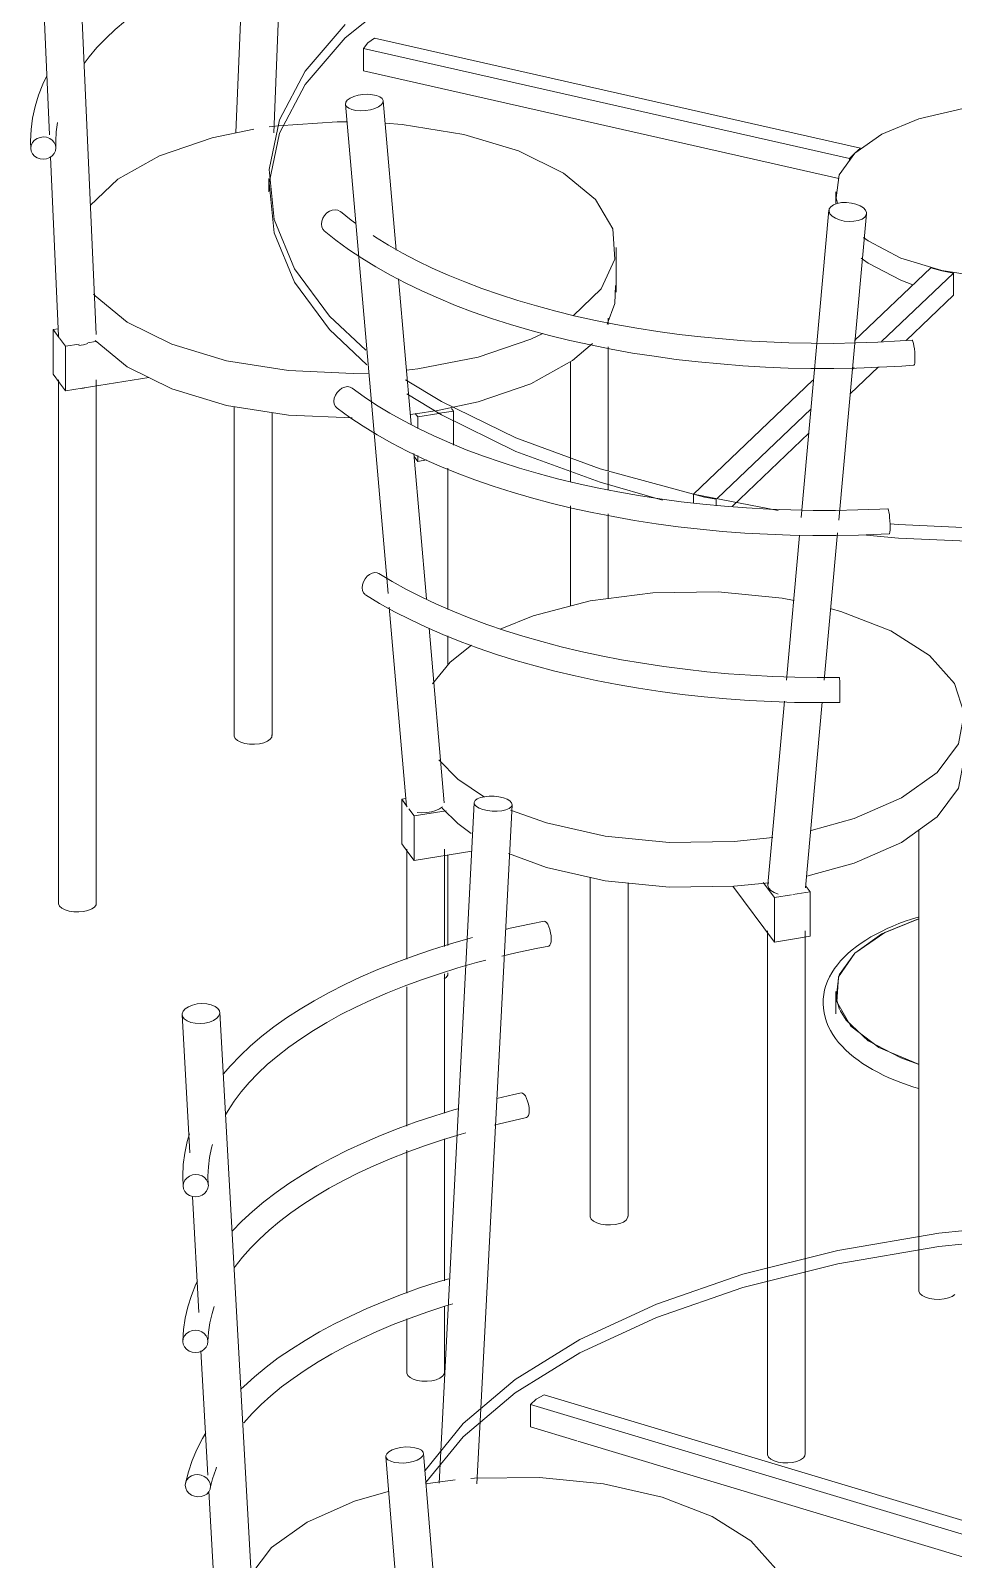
# Model space of a CAD drawing. Header units: millimetres. Extents: x -44545 to 51785, y -22696 to 32686.
# Drawn here: x -11950 to -11217, y 3710 to 4925 of the extents above; entities that cross this region are included whole.
import ezdxf

# ---------------------------------------------------------------- set-up
doc = ezdxf.new("R2010")
doc.units = ezdxf.units.MM
doc.layers.add('I-FURN-PNLS', color=30, linetype='Continuous', lineweight=9)

# ---------------------------------------------------------------- blocks, each defined once
blk = doc.blocks.new('Table Dining 4 Seater-Circular - 1200 mm dia-V80-3D Section 3')
at = {"layer": 'I-FURN-PNLS'}
for p, q in [((-11597.3, 4311.7), (-11623.9, 3796.5)), ((-11592.1, 3830.3), (-11567.3, 4310.1)), ((-11829.2, 4143.3), (-11823.1, 4033.6)), ((-11769.9, 3619.3), (-11799.3, 4145)), ((-11828.7, 4015), (-11828.4, 4006.6)), ((-11808.7, 4015), (-11808.5, 4008.2)), ((-11821.1, 3998.8), (-11816, 3906.6)), ((-11814.3, 3876.1), (-11808.8, 3777.4)), ((-11181.3, 3732.9), (-11541.8, 3841.3)), ((-11595.2, 3770.6), (-11592.1, 3830.3)), ((-11552.6, 3833.5), (-11192.2, 3725.1)), ((-11552.6, 3815.8), (-11552.6, 3833.5)), ((-11515.9, 3804.7), (-11552.6, 3815.8)), ((-11204.4, 3711), (-11515.1, 3804.5)), ((-11667.5, 3792.2), (-11636, 3403.2)), ((-11627.8, 3673.6), (-11637.6, 3794.6)), ((-11623.9, 3796.5), (-11625.2, 3770.9)), ((-11612.4, 3773.6), (-11636, 3770.4)), ((-11808.1, 3764.6), (-11799.9, 3617.7))]:
    blk.add_line(p, q, dxfattribs=at)
for points in [[(-11574.2, 4315.6, 0), (-11577.7, 4316.4, 0), (-11581.6, 4316.9, 0), (-11585.5, 4316.9, 0), (-11589.2, 4316.5, 0), (-11592.4, 4315.8, 0), (-11594.9, 4314.7, 0), (-11596.6, 4313.4, 0), (-11597.3, 4311.9, 0), (-11597, 4310.3, 0), (-11595.6, 4308.8, 0), (-11593.4, 4307.4, 0), (-11590.4, 4306.2, 0)], [(-11590.4, 4306.2, 0), (-11586.9, 4305.4, 0), (-11583, 4305, 0), (-11579.1, 4304.9, 0), (-11575.5, 4305.3, 0), (-11572.2, 4306.1, 0), (-11569.7, 4307.1, 0), (-11568, 4308.5, 0), (-11567.3, 4310, 0), (-11567.7, 4311.6, 0), (-11569, 4313.1, 0), (-11571.2, 4314.5, 0), (-11574.2, 4315.6, 0)], [(-11571.6, 4211.2, 0), (-11568.7, 4211.9, 0), (-11552.2, 4215.5, 0), (-11541.8, 4217.5, 0)], [(-11541.8, 4217.5, 0), (-11540.9, 4217.3, 0), (-11539.9, 4216.5, 0), (-11538.9, 4215.1, 0), (-11538, 4213.2, 0), (-11537.3, 4210.9, 0), (-11536.7, 4208.4, 0), (-11536.3, 4205.8, 0), (-11536.2, 4203.4, 0)], [(-11796.6, 4096, 0), (-11790.8, 4102.7, 0), (-11783.2, 4110.7, 0), (-11774.9, 4118.5, 0), (-11766, 4126.1, 0), (-11756.4, 4133.5, 0), (-11746.3, 4140.7, 0), (-11735.6, 4147.7, 0), (-11724.3, 4154.4, 0), (-11712.5, 4161, 0), (-11700.1, 4167.3, 0), (-11687.3, 4173.3, 0), (-11673.9, 4179.1, 0), (-11660.1, 4184.6, 0), (-11645.9, 4189.9, 0), (-11631.2, 4194.9, 0), (-11616.1, 4199.6, 0), (-11600.6, 4204, 0), (-11598.6, 4204.5, 0)], [(-11536.2, 4203.4, 0), (-11536.3, 4201.2, 0), (-11536.7, 4199.5, 0), (-11537.3, 4198.4, 0), (-11538, 4197.8, 0), (-11538.1, 4197.8, 0)], [(-11575.5, 4189.8, 0), (-11564.3, 4192.4, 0), (-11548.2, 4195.9, 0), (-11538.1, 4197.8, 0)], [(-11794.9, 4063.6, 0), (-11792.8, 4067.2, 0), (-11787.9, 4074.6, 0), (-11782.3, 4082, 0), (-11776, 4089.3, 0), (-11769.1, 4096.5, 0), (-11761.6, 4103.6, 0), (-11753.3, 4110.6, 0), (-11744.5, 4117.4, 0), (-11735, 4124.2, 0), (-11725, 4130.7, 0), (-11714.3, 4137.1, 0), (-11703.1, 4143.3, 0), (-11691.3, 4149.3, 0), (-11679, 4155.1, 0), (-11666.2, 4160.6, 0), (-11652.9, 4165.9, 0), (-11639.2, 4171, 0), (-11625, 4175.8, 0), (-11610.4, 4180.4, 0), (-11595.4, 4184.7, 0), (-11588.1, 4186.6, 0)], [(-11806.1, 4151.1, 0), (-11809.7, 4151.9, 0), (-11813.5, 4152.1, 0), (-11817.4, 4151.8, 0), (-11821.1, 4150.9, 0), (-11824.3, 4149.6, 0), (-11826.8, 4147.9, 0), (-11828.5, 4146, 0), (-11829.2, 4143.9, 0), (-11828.9, 4141.9, 0), (-11827.6, 4140, 0), (-11825.3, 4138.4, 0), (-11822.4, 4137.1, 0)], [(-11822.4, 4137.1, 0), (-11818.8, 4136.4, 0), (-11815, 4136.2, 0), (-11811.1, 4136.5, 0), (-11807.4, 4137.4, 0), (-11804.2, 4138.7, 0), (-11801.6, 4140.4, 0), (-11800, 4142.3, 0), (-11799.3, 4144.4, 0), (-11799.6, 4146.4, 0), (-11800.9, 4148.3, 0), (-11803.1, 4149.9, 0), (-11806.1, 4151.1, 0)], [(-11579.4, 4076.6, 0), (-11565.8, 4079.8, 0), (-11559.9, 4081.1, 0)], [(-11559.9, 4081.1, 0), (-11558.9, 4080.9, 0), (-11557.8, 4080.1, 0), (-11556.7, 4078.7, 0), (-11555.7, 4076.8, 0), (-11554.9, 4074.6, 0), (-11554.2, 4072.1, 0), (-11553.8, 4069.5, 0), (-11553.7, 4067.1, 0)], [(-11789.6, 3971.3, 0), (-11781.8, 3979.3, 0), (-11773.4, 3987, 0), (-11764.3, 3994.6, 0), (-11754.7, 4002, 0), (-11744.5, 4009.1, 0), (-11733.7, 4016.1, 0), (-11722.3, 4022.8, 0), (-11710.4, 4029.3, 0), (-11697.9, 4035.5, 0), (-11685, 4041.5, 0), (-11671.6, 4047.3, 0), (-11657.7, 4052.8, 0), (-11643.4, 4058, 0), (-11628.6, 4062.9, 0), (-11613.5, 4067.6, 0), (-11610.2, 4068.5, 0)], [(-11581.1, 4055.6, 0), (-11577.3, 4056.6, 0), (-11561.5, 4060.3, 0), (-11555.7, 4061.5, 0)], [(-11553.7, 4067.1, 0), (-11553.8, 4064.9, 0), (-11554.2, 4063.2, 0), (-11554.9, 4062, 0), (-11555.7, 4061.5, 0)], [(-11828.7, 4015, 0), (-11828.3, 4024.2, 0), (-11827.2, 4033.3, 0), (-11825.2, 4042.4, 0), (-11823.3, 4048.7, 0)], [(-11788, 3941.7, 0), (-11787, 3943.1, 0), (-11781.3, 3950.5, 0), (-11774.9, 3957.7, 0), (-11767.9, 3964.9, 0), (-11760.2, 3972, 0), (-11751.9, 3979, 0), (-11742.9, 3985.8, 0), (-11733.3, 3992.5, 0), (-11723.2, 3999, 0), (-11712.4, 4005.4, 0), (-11701.1, 4011.6, 0), (-11689.2, 4017.5, 0), (-11676.9, 4023.3, 0), (-11664, 4028.8, 0), (-11650.6, 4034.1, 0), (-11636.8, 4039.1, 0), (-11622.5, 4043.9, 0), (-11607.8, 4048.4, 0), (-11603.9, 4049.5, 0)], [(-11808.7, 4015, 0), (-11808.4, 4022.5, 0), (-11807.5, 4029.9, 0), (-11805.8, 4037.4, 0), (-11805, 4040.1, 0)], [(-11808.4, 4007.6, 0), (-11808.8, 4009.8, 0), (-11809.8, 4012, 0), (-11811.4, 4013.8, 0), (-11813.4, 4015.1, 0), (-11815.9, 4016, 0), (-11818.4, 4016.2, 0), (-11821, 4015.9, 0), (-11823.4, 4015, 0), (-11825.5, 4013.5, 0), (-11827.1, 4011.7, 0), (-11828.1, 4009.5, 0), (-11828.4, 4007.2, 0)], [(-11828.4, 4007.2, 0), (-11828.1, 4004.9, 0), (-11827.1, 4002.8, 0), (-11825.5, 4001, 0), (-11823.4, 3999.6, 0), (-11821, 3998.8, 0), (-11818.4, 3998.5, 0), (-11815.9, 3998.9, 0), (-11813.4, 3999.8, 0), (-11811.4, 4001.2, 0), (-11809.8, 4003.1, 0), (-11808.8, 4005.3, 0), (-11808.4, 4007.6, 0)], [(-10462.7, 3681.1, 0), (-10461.1, 3701, 0), (-10466.9, 3740.7, 0), (-10484.9, 3779.6, 0), (-10514.6, 3817, 0), (-10555.4, 3852, 0), (-10606.5, 3883.9, 0), (-10666.8, 3912.2, 0), (-10735.2, 3936.1, 0), (-10810.2, 3955.3, 0), (-10890.4, 3969.3, 0), (-10974, 3977.9, 0), (-11059.3, 3980.9, 0), (-11144.7, 3978.1, 0), (-11228.4, 3969.8, 0), (-11308.7, 3956, 0), (-11384, 3937, 0), (-11452.7, 3913.2, 0), (-11513.4, 3885.2, 0), (-11564.9, 3853.4, 0)], [(-11564.9, 3842.7, 0), (-11513.4, 3874.5, 0), (-11452.7, 3902.6, 0), (-11384, 3926.4, 0), (-11308.7, 3945.4, 0), (-11228.4, 3959.2, 0), (-11144.7, 3967.5, 0), (-11059.3, 3970.2, 0), (-10974, 3967.3, 0), (-10890.4, 3958.7, 0), (-10810.2, 3944.7, 0), (-10735.2, 3925.5, 0), (-10666.8, 3901.5, 0), (-10606.5, 3873.3, 0), (-10555.4, 3841.3, 0), (-10514.6, 3806.3, 0), (-10484.9, 3769.1, 0)], [(-11828.7, 3883.8, 0), (-11828.2, 3893, 0), (-11826.9, 3902.1, 0), (-11824.8, 3911.2, 0), (-11821.9, 3920.2, 0), (-11818.3, 3929.1, 0), (-11817.1, 3931.5, 0)], [(-11782.6, 3845.6, 0), (-11780.3, 3847.9, 0), (-11771.8, 3855.6, 0), (-11762.6, 3863.2, 0), (-11752.9, 3870.5, 0), (-11742.5, 3877.6, 0), (-11731.6, 3884.5, 0), (-11720.2, 3891.2, 0), (-11708.2, 3897.6, 0), (-11695.6, 3903.8, 0), (-11682.6, 3909.8, 0), (-11669.1, 3915.5, 0), (-11655.1, 3920.9, 0), (-11640.7, 3926.1, 0), (-11625.9, 3931, 0), (-11617.6, 3933.5, 0)], [(-11780.2, 3819, 0), (-11773.7, 3826.3, 0), (-11766.5, 3833.4, 0), (-11758.7, 3840.5, 0), (-11750.3, 3847.5, 0), (-11741.2, 3854.3, 0), (-11731.5, 3860.9, 0), (-11721.3, 3867.4, 0), (-11710.4, 3873.7, 0), (-11699, 3879.9, 0), (-11687, 3885.8, 0), (-11674.6, 3891.5, 0), (-11661.6, 3897, 0), (-11648.1, 3902.2, 0), (-11634.2, 3907.2, 0), (-11619.9, 3911.9, 0), (-11614.4, 3913.6, 0)], [(-11808.7, 3883.5, 0), (-11808.3, 3891, 0), (-11807.2, 3898.4, 0), (-11805.5, 3905.9, 0), (-11803.7, 3911.5, 0)], [(-11808.7, 3883.6, 0), (-11809.1, 3885.9, 0), (-11810.1, 3888.1, 0), (-11811.7, 3889.9, 0), (-11813.7, 3891.3, 0), (-11816.1, 3892.2, 0), (-11818.7, 3892.5, 0), (-11821.3, 3892.2, 0), (-11823.7, 3891.4, 0), (-11825.8, 3890, 0), (-11827.4, 3888.1, 0), (-11828.4, 3886, 0), (-11828.7, 3883.7, 0)], [(-11828.7, 3883.7, 0), (-11828.4, 3881.4, 0), (-11827.4, 3879.3, 0), (-11825.8, 3877.4, 0), (-11823.7, 3876, 0), (-11821.3, 3875.1, 0), (-11818.7, 3874.8, 0), (-11816.1, 3875.1, 0), (-11813.7, 3876, 0), (-11811.7, 3877.4, 0), (-11810.1, 3879.2, 0), (-11809.1, 3881.3, 0), (-11808.7, 3883.6, 0)], [(-11564.9, 3853.4, 0), (-11606.1, 3818.5, 0), (-11636.3, 3781.2, 0)], [(-11635.9, 3771.2, 0), (-11606.1, 3807.8, 0), (-11564.9, 3842.7, 0)], [(-11541.8, 3841.3, 0), (-11548.1, 3837.7, 0), (-11552.6, 3833.5, 0)], [(-11826.6, 3771, 0), (-11824.3, 3780, 0), (-11821.3, 3789, 0), (-11817.6, 3797.9, 0), (-11813.1, 3806.6, 0), (-11810.4, 3811.1, 0)], [(-11665.1, 3796, 0), (-11666.7, 3794.4, 0), (-11667.5, 3792.7, 0), (-11667.1, 3791.1, 0), (-11665.8, 3789.6, 0), (-11663.6, 3788.4, 0), (-11660.7, 3787.5, 0), (-11657.1, 3787.1, 0), (-11653.3, 3787, 0), (-11649.4, 3787.4, 0), (-11645.7, 3788.2, 0), (-11642.5, 3789.3, 0), (-11640, 3790.8, 0)], [(-11640, 3790.8, 0), (-11638.3, 3792.4, 0), (-11637.6, 3794.1, 0), (-11637.9, 3795.7, 0), (-11639.2, 3797.2, 0), (-11641.4, 3798.4, 0), (-11644.4, 3799.2, 0), (-11647.9, 3799.7, 0), (-11651.7, 3799.8, 0), (-11655.6, 3799.4, 0), (-11659.3, 3798.6, 0), (-11662.5, 3797.4, 0), (-11665.1, 3796, 0)], [(-11807, 3767, 0), (-11805.1, 3774.5, 0), (-11802.6, 3781.9, 0), (-11801.9, 3783.7, 0)], [(-11806.8, 3768.6, 0), (-11807.1, 3770.9, 0), (-11808.1, 3773, 0), (-11809.7, 3774.9, 0), (-11811.8, 3776.4, 0), (-11814.2, 3777.4, 0), (-11816.8, 3777.9, 0), (-11819.3, 3777.7, 0), (-11821.7, 3776.9, 0), (-11823.8, 3775.6, 0), (-11825.4, 3773.8, 0), (-11826.4, 3771.7, 0), (-11826.7, 3769.4, 0)], [(-11826.7, 3769.4, 0), (-11826.4, 3767.1, 0), (-11825.4, 3765, 0), (-11823.8, 3763, 0), (-11821.7, 3761.6, 0), (-11819.3, 3760.6, 0), (-11816.8, 3760.1, 0), (-11814.2, 3760.3, 0), (-11811.8, 3761.1, 0), (-11809.7, 3762.4, 0), (-11808.1, 3764.2, 0), (-11807.1, 3766.3, 0), (-11806.8, 3768.6, 0)], [(-11448.1, 3760, 0), (-11494.7, 3770.6, 0), (-11545.4, 3775.6, 0), (-11597.2, 3774.9, 0), (-11600.1, 3774.7, 0)], [(-11665.6, 3764.4, 0), (-11692.3, 3756.6, 0), (-11730, 3740.1, 0), (-11758.2, 3719.8, 0), (-11774.6, 3698.1, 0)], [(-11432.7, 3597.2, 0), (-11399.8, 3612, 0), (-11371.6, 3632.3, 0), (-11354.7, 3655, 0), (-11350, 3679.1, 0), (-11357.8, 3702.9, 0), (-11377.6, 3725.2, 0), (-11408.3, 3744.6, 0), (-11448.1, 3760, 0)]]:
    blk.add_polyline3d(points, dxfattribs=at)
blk = doc.blocks.new('Table Dining 4 Seater-Circular - 1200 mm dia-V81-3D Section 3')
at = {"layer": 'I-FURN-PNLS'}
for p, q in [((-11764, 5386.4), (-11786.6, 4844.3)), ((-11756.5, 4844), (-11734.1, 5385.1)), ((-11897.4, 4683.7), (-11921.1, 5207.9)), ((-11938.9, 4937.9), (-11934.6, 4842.3)), ((-11685.2, 4911), (-11299.3, 4823.5)), ((-11685.2, 4893.3), (-11685.2, 4911)), ((-11290.5, 4831.9), (-11676.4, 4919.3)), ((-11307.9, 4807.8), (-11685.2, 4893.3)), ((-11699.6, 4866.8), (-11665.7, 4478)), ((-11659.4, 4750.8), (-11669.7, 4869.4)), ((-11949.5, 4837.4), (-11949.4, 4831.3)), ((-11929.5, 4837.4), (-11929.4, 4832.5)), ((-11933.8, 4824.8), (-11927.4, 4682.3)), ((-11299.3, 4823.5), (-11299.3, 4822.1)), ((-11760.3, 4807.8), (-11760.3, 4797.2)), ((-11310.3, 4797.2), (-11310.3, 4787.4)), ((-11315.7, 4782.4), (-11337.8, 4538.4)), ((-11307.9, 4536.2), (-11285.8, 4779.7)), ((-11484.7, 4717.4), (-11484.7, 4752.8)), ((-11647.3, 4612.4), (-11657.4, 4727.9)), ((-11234.9, 4736.7), (-11295.3, 4679)), ((-11274, 4678.1), (-11216.9, 4732.6)), ((-11216.9, 4714.9), (-11216.9, 4732.6)), ((-11216.9, 4714.9), (-11254.4, 4679)), ((-11491, 4691.8), (-11491, 4696.6)), ((-11927.6, 4688.2), (-11931.5, 4687.6)), ((-11931.5, 4687.6), (-11926.8, 4681.2)), ((-11931.5, 4652.1), (-11931.5, 4687.6)), ((-11926.6, 4680.9), (-11921.7, 4674.4)), ((-11904.1, 4677.2), (-11898.1, 4678.1)), ((-11921.7, 4674.4), (-11911.1, 4676.1)), ((-11921.7, 4639), (-11921.7, 4674.4)), ((-11491, 4575.2), (-11491, 4674)), ((-11521, 4662), (-11521, 4575)), ((-11276.3, 4658.1), (-11298.9, 4636.6)), ((-11297.2, 4655.9), (-11295.7, 4657.4)), ((-11926.5, 4645.4), (-11931.5, 4652.1)), ((-11927.4, 4647.7), (-11927.4, 4231.9)), ((-11921.7, 4639), (-11926.5, 4645.4)), ((-11855.7, 4649.6), (-11921.7, 4639)), ((-11897.4, 4231.9), (-11897.4, 4647.7)), ((-11328.4, 4647.4), (-11423.1, 4556.9)), ((-11787.8, 4626.5), (-11787.8, 4365.1)), ((-11757.8, 4365.1), (-11757.8, 4621.7)), ((-11644.1, 4620.9), (-11642.2, 4618.3)), ((-11642.2, 4618.3), (-11625.4, 4621)), ((-11642.2, 4609.1), (-11642.2, 4618.3)), ((-11625, 4621.1), (-11613.8, 4622.9)), ((-11613.8, 4622.9), (-11615.4, 4625)), ((-11613.8, 4615.1), (-11613.8, 4622.9)), ((-11404.5, 4553.5), (-11329.9, 4624.7)), ((-11613.8, 4595.7), (-11613.8, 4615.1)), ((-11331.6, 4605.3), (-11392.6, 4547.2)), ((-11635.2, 4473.8), (-11645.3, 4589.2)), ((-11642.2, 4582.9), (-11645.1, 4586.8)), ((-11642.2, 4582.9), (-11642.2, 4587.6)), ((-11635.1, 4584.1), (-11642.2, 4582.9)), ((-11618.2, 4465.1), (-11618.2, 4577.4)), ((-11521, 4575), (-11521, 4566.5)), ((-11491, 4564.6), (-11491, 4574.3)), ((-11491, 4560.3), (-11491, 4564.6)), ((-11423.1, 4549.9), (-11423.1, 4556.9)), ((-11521, 4547.6), (-11521, 4467.9)), ((-11405.1, 4547.7), (-11405.1, 4552.9)), ((-11491, 4473.9), (-11491, 4541.3)), ((-11339.1, 4524), (-11349.5, 4409.2)), ((-11319.4, 4409), (-11308.8, 4526.2)), ((-11664.8, 4467.2), (-11651, 4309)), ((-11621.1, 4311.6), (-11633.2, 4450.5)), ((-11618.2, 4421), (-11618.2, 4444.3)), ((-11599.4, 4436.9), (-11616.4, 4423.4)), ((-11616.4, 4423.4), (-11630.4, 4406.1)), ((-11351, 4392.3), (-11364.2, 4246.7)), ((-11334.4, 4244), (-11321, 4391.5)), ((-11651.5, 4315), (-11654.9, 4314.4)), ((-11654.9, 4314.4), (-11650.5, 4308.5)), ((-11654.9, 4279), (-11654.9, 4314.4)), ((-11649.2, 4306.8), (-11645.1, 4301.2)), ((-11645.1, 4301.2), (-11619.5, 4305.3)), ((-11645.1, 4265.8), (-11645.1, 4301.2)), ((-11244.2, 4290.1), (-11244.2, 3967.1)), ((-11650.1, 4272.5), (-11654.9, 4279)), ((-11650.9, 4274.8), (-11650.9, 4187.5)), ((-11645.1, 4265.8), (-11650.1, 4272.5)), ((-11599.3, 4273.2), (-11645.1, 4265.8)), ((-11620.9, 4197.5), (-11620.9, 4274.8)), ((-11618.2, 4198.3), (-11618.2, 4270.1)), ((-11505.2, 4252.4), (-11505.2, 3983.1)), ((-11475.2, 3983.1), (-11475.2, 4247.9)), ((-11359, 4201), (-11391.9, 4245.3)), ((-11367.9, 4248.3), (-11359, 4236.4)), ((-11344.4, 4238.8), (-11330.7, 4241)), ((-11330.7, 4241), (-11333.7, 4245.1)), ((-11330.7, 4205.6), (-11330.7, 4241)), ((-11359, 4236.4), (-11345.3, 4238.6)), ((-11359, 4201), (-11359, 4236.4)), ((-11364.5, 4209.9), (-11364.5, 3941.9)), ((-11344.6, 4203.3), (-11359, 4201)), ((-11330.7, 4205.6), (-11344.6, 4203.3)), ((-11334.5, 3949.5), (-11334.5, 4209.9)), ((-11295.2, 4192.2), (-11307.6, 4174.9)), ((-11620.9, 4064.9), (-11620.9, 4175.7)), ((-11650.9, 4165.4), (-11650.9, 4054.7)), ((-11310.3, 4161.6), (-11310.3, 4143.9)), ((-11650.9, 4035.6), (-11650.9, 3922.1)), ((-11620.9, 3931.7), (-11620.9, 4044.7)), ((-11244.2, 3967.1), (-11244.2, 3924)), ((-11334.5, 3794.1), (-11334.5, 3949.5)), ((-11364.5, 3941.9), (-11364.5, 3794.1)), ((-11650.9, 3901.5), (-11650.9, 3859)), ((-11620.9, 3859), (-11620.9, 3911.4))]:
    blk.add_line(p, q, dxfattribs=at)
for points in [[(-11699.7, 4919.4, 0), (-11656.8, 4953.9, 0), (-11603.9, 4985.2, 0), (-11541.8, 5012.6, 0), (-11472, 5035.7, 0), (-11395.9, 5053.9, 0), (-11315, 5066.9, 0), (-11230.9, 5074.4, 0), (-11145.4, 5076.2, 0), (-11060.2, 5072.4, 0), (-10977, 5062.9, 0), (-10897.6, 5048.1, 0), (-10823.5, 5028.2, 0), (-10756.2, 5003.5, 0), (-10697.2, 4974.7, 0), (-10647.7, 4942.2, 0), (-10608.5, 4906.8, 0), (-10584.7, 4876, 0)], [(-11907.1, 4899.1, 0), (-11903.1, 4904.4, 0), (-11896.9, 4911.7, 0), (-11889.9, 4918.9, 0), (-11882.4, 4926, 0), (-11874.1, 4933, 0), (-11865.3, 4939.8, 0), (-11855.8, 4946.6, 0), (-11845.8, 4953.1, 0), (-11835.1, 4959.5, 0), (-11823.9, 4965.7, 0), (-11812.1, 4971.7, 0), (-11799.8, 4977.5, 0), (-11787, 4983, 0), (-11775.2, 4987.8, 0)], [(-11699.7, 4930.1, 0), (-11731.6, 4893.1, 0), (-11751.9, 4854.4, 0), (-11760.1, 4814.8, 0), (-11756.2, 4775, 0), (-11740.1, 4735.9, 0), (-11712.2, 4698.3, 0), (-11683.5, 4671.2, 0)], [(-11760.1, 4804.2, 0), (-11751.9, 4843.8, 0), (-11731.6, 4882.5, 0), (-11699.7, 4919.4, 0)], [(-11676.4, 4919.3, 0), (-11681.8, 4915.4, 0), (-11685.2, 4911, 0)], [(-11949.5, 4837.4, 0), (-11949.1, 4846.6, 0), (-11948, 4855.7, 0), (-11946, 4864.8, 0), (-11943.3, 4873.8, 0), (-11939.8, 4882.7, 0), (-11936.7, 4889.2, 0)], [(-11671.2, 4866.2, 0), (-11669.9, 4867.9, 0), (-11669.7, 4869.6, 0), (-11670.5, 4871.2, 0), (-11672.2, 4872.5, 0), (-11674.8, 4873.6, 0), (-11678.1, 4874.3, 0), (-11681.8, 4874.6, 0), (-11685.7, 4874.4, 0), (-11689.5, 4873.8, 0), (-11693, 4872.8, 0), (-11695.9, 4871.5, 0), (-11698.1, 4869.9, 0)], [(-11698.1, 4869.9, 0), (-11699.3, 4868.3, 0), (-11699.5, 4866.6, 0), (-11698.8, 4865, 0), (-11697, 4863.6, 0), (-11694.4, 4862.5, 0), (-11691.2, 4861.8, 0), (-11687.5, 4861.5, 0), (-11683.6, 4861.7, 0), (-11679.8, 4862.3, 0), (-11676.3, 4863.3, 0), (-11673.3, 4864.6, 0), (-11671.2, 4866.2, 0)], [(-11025.5, 4766.7, 0), (-11013.1, 4783.9, 0), (-11010.7, 4802.1, 0), (-11018.5, 4820, 0), (-11036, 4836.3, 0), (-11062, 4849.9, 0), (-11094.6, 4859.9, 0), (-11131.8, 4865.7, 0), (-11170.9, 4866.8, 0), (-11209.2, 4863.2, 0), (-11244.3, 4855, 0), (-11273.6, 4843, 0), (-11295.2, 4827.8, 0)], [(-11929.5, 4837.4, 0), (-11929.2, 4844.9, 0), (-11928.3, 4852.3, 0)], [(-11753.1, 4849.6, 0), (-11757.4, 4849.1, 0), (-11760.2, 4848.7, 0)], [(-11698.3, 4852.8, 0), (-11706.2, 4852.7, 0), (-11753.1, 4849.6, 0)], [(-11605.6, 4842.7, 0), (-11654.6, 4850.5, 0), (-11667.9, 4851.7, 0)], [(-11929.4, 4832, 0), (-11929.7, 4834.3, 0), (-11930.7, 4836.4, 0), (-11932.3, 4838.2, 0), (-11934.4, 4839.6, 0), (-11936.8, 4840.5, 0), (-11939.4, 4840.7, 0), (-11942, 4840.4, 0), (-11944.4, 4839.5, 0), (-11946.5, 4838.1, 0), (-11948, 4836.2, 0), (-11949, 4834, 0), (-11949.4, 4831.8, 0)], [(-11772.2, 4846.9, 0), (-11805.3, 4839.9, 0), (-11847.1, 4825.6, 0), (-11880.3, 4807.1, 0), (-11902.3, 4786.3, 0)], [(-11518.8, 4698.7, 0), (-11496.5, 4720.1, 0), (-11485.6, 4743.7, 0), (-11487.2, 4767.8, 0), (-11501.1, 4791, 0), (-11526.5, 4812, 0), (-11562.1, 4829.6, 0), (-11605.6, 4842.7, 0)], [(-11949.4, 4831.8, 0), (-11949, 4829.5, 0), (-11948, 4827.3, 0), (-11946.5, 4825.5, 0), (-11944.4, 4824.2, 0), (-11942, 4823.3, 0), (-11939.4, 4823, 0), (-11936.8, 4823.4, 0), (-11934.4, 4824.3, 0), (-11932.3, 4825.7, 0), (-11930.7, 4827.6, 0), (-11929.7, 4829.7, 0), (-11929.4, 4832, 0)], [(-11295.2, 4827.8, 0), (-11307.6, 4810.5, 0), (-11310, 4792.3, 0), (-11309, 4788, 0)], [(-11299.3, 4823.5, 0), (-11295.2, 4827.8, 0), (-11290.5, 4831.9, 0)], [(-11682.5, 4659.7, 0), (-11712.2, 4687.6, 0), (-11740.1, 4725.3, 0), (-11756.2, 4764.4, 0), (-11760.1, 4804.2, 0)], [(-11305.6, 4788.5, 0), (-11309.1, 4787.8, 0), (-11312, 4786.7, 0), (-11314.2, 4785.3, 0)], [(-11287.3, 4776.9, 0), (-11286, 4778.6, 0), (-11285.8, 4780.6, 0), (-11286.6, 4782.5, 0), (-11288.3, 4784.4, 0), (-11290.9, 4786, 0), (-11294.2, 4787.3, 0), (-11297.9, 4788.2, 0), (-11301.8, 4788.6, 0), (-11305.6, 4788.5, 0)], [(-11718.7, 4771.5, 0), (-11718.4, 4773.9, 0), (-11717.6, 4776.2, 0), (-11716.2, 4778.4, 0), (-11714.4, 4780.3, 0), (-11712.2, 4781.7, 0), (-11710, 4782.6, 0), (-11707.7, 4782.9, 0), (-11705.6, 4782.5, 0), (-11703.8, 4781.6, 0)], [(-11703.6, 4781.4, 0), (-11694.9, 4774.5, 0), (-11691.3, 4771.9, 0)], [(-11314.2, 4785.3, 0), (-11315.4, 4783.5, 0), (-11315.6, 4781.6, 0), (-11314.9, 4779.6, 0), (-11313.1, 4777.7, 0), (-11310.5, 4776.1, 0), (-11307.3, 4774.8, 0), (-11303.6, 4773.9, 0), (-11299.7, 4773.5, 0), (-11295.9, 4773.7, 0), (-11292.4, 4774.3, 0), (-11289.4, 4775.4, 0), (-11287.3, 4776.9, 0)], [(-11716.2, 4765.9, 0), (-11717.6, 4767.4, 0), (-11718.4, 4769.3, 0), (-11718.7, 4771.5, 0)], [(-11716.4, 4766.1, 0), (-11707.1, 4758.6, 0), (-11697.1, 4751.3, 0), (-11686.6, 4744.3, 0), (-11675.5, 4737.5, 0), (-11663.9, 4730.9, 0), (-11651.7, 4724.5, 0), (-11639, 4718.4, 0), (-11625.8, 4712.5, 0), (-11612.2, 4706.9, 0), (-11598.1, 4701.5, 0), (-11583.5, 4696.4, 0), (-11568.6, 4691.6, 0), (-11553.2, 4687.1, 0), (-11537.5, 4682.9, 0), (-11521.5, 4679, 0), (-11505.1, 4675.4, 0), (-11488.5, 4672, 0), (-11471.6, 4669, 0), (-11454.4, 4666.4, 0), (-11437.1, 4664, 0), (-11419.5, 4662, 0), (-11401.8, 4660.3, 0), (-11384, 4658.9, 0), (-11366.1, 4657.8, 0), (-11348.1, 4657.1, 0), (-11330, 4656.8, 0), (-11311.9, 4656.7, 0), (-11293.9, 4657, 0), (-11275.9, 4657.7, 0), (-11257.9, 4658.6, 0), (-11248.2, 4659.3, 0)], [(-11677.5, 4762.3, 0), (-11675.8, 4761.1, 0), (-11665.3, 4754.7, 0), (-11654.3, 4748.4, 0), (-11642.7, 4742.4, 0), (-11630.6, 4736.5, 0), (-11618, 4730.9, 0), (-11604.8, 4725.5, 0), (-11591.2, 4720.3, 0), (-11577.2, 4715.4, 0), (-11562.7, 4710.7, 0), (-11547.8, 4706.4, 0), (-11532.6, 4702.3, 0), (-11517, 4698.4, 0), (-11501, 4694.9, 0), (-11484.8, 4691.7, 0), (-11468.3, 4688.8, 0), (-11451.5, 4686.1, 0), (-11434.6, 4683.8, 0), (-11417.4, 4681.9, 0), (-11400.1, 4680.2, 0), (-11382.7, 4678.8, 0), (-11365.1, 4677.8, 0), (-11347.5, 4677.1, 0), (-11329.8, 4676.8, 0), (-11312.1, 4676.7, 0), (-11294.4, 4677, 0), (-11276.8, 4677.7, 0), (-11259.2, 4678.6, 0), (-11249.7, 4679.3, 0)], [(-11288.3, 4760.8, 0), (-11284.6, 4758.2, 0), (-11258.7, 4744.5, 0), (-11226, 4734.5, 0), (-11188.9, 4728.7, 0), (-11149.8, 4727.6, 0), (-11111.4, 4731.3, 0), (-11076.4, 4739.4, 0), (-11047.1, 4751.5, 0), (-11025.5, 4766.7, 0)], [(-11249.1, 4723.3, 0), (-11258.7, 4726.8, 0), (-11284.6, 4740.5, 0), (-11290, 4744.5, 0)], [(-11216.9, 4732.6, 0), (-11226.1, 4734.4, 0), (-11234.9, 4736.7, 0)], [(-11899.5, 4715.8, 0), (-11898.4, 4714.5, 0), (-11872.9, 4693.5, 0), (-11837.4, 4676, 0), (-11793.9, 4662.9, 0)], [(-11485.1, 4722.8, 0), (-11485.6, 4708.3, 0), (-11491.8, 4692, 0)], [(-11793.9, 4627.4, 0), (-11837.4, 4640.5, 0), (-11872.9, 4658.1, 0), (-11898.4, 4679.1, 0)], [(-11651, 4655.4, 0), (-11642, 4656.4, 0), (-11594.2, 4665.6, 0), (-11552.4, 4679.9, 0), (-11542.8, 4684.4, 0)], [(-11267.3, 4533.2, 0), (-11260.5, 4532.7, 0), (-11175.3, 4528.8, 0), (-11089.8, 4530.7, 0), (-11005.7, 4538.2, 0), (-10924.8, 4551.2, 0), (-10848.6, 4569.4, 0), (-10778.8, 4592.4, 0), (-10716.8, 4619.9, 0), (-10663.8, 4651.2, 0), (-10620.9, 4685.6, 0)], [(-11249.7, 4679.2, 0), (-11249.4, 4679, 0), (-11249, 4678.1, 0), (-11248.5, 4676.6, 0), (-11248.2, 4674.7, 0), (-11247.8, 4672.3, 0), (-11247.6, 4669.7, 0), (-11247.4, 4667.1, 0), (-11247.4, 4664.7, 0)], [(-11904, 4676.7, 0), (-11907.5, 4675.6, 0), (-11911.3, 4675.1, 0)], [(-11503.5, 4676.5, 0), (-11519.2, 4663, 0), (-11552.4, 4644.5, 0), (-11594.2, 4630.2, 0), (-11627.6, 4623.2, 0)], [(-10620.9, 4675, 0), (-10663.8, 4640.5, 0), (-10716.8, 4609.3, 0), (-10778.8, 4581.8, 0), (-10848.6, 4558.7, 0), (-10924.8, 4540.5, 0), (-11005.7, 4527.6, 0), (-11089.8, 4520.1, 0), (-11175.3, 4518.2, 0), (-11260.5, 4522, 0), (-11285.9, 4524.3, 0)], [(-11793.9, 4662.9, 0), (-11744.9, 4655, 0), (-11693.3, 4652.8, 0), (-11680.9, 4653.1, 0)], [(-11247.4, 4664.7, 0), (-11247.4, 4662.6, 0), (-11247.6, 4660.9, 0), (-11247.8, 4659.8, 0), (-11248.2, 4659.3, 0)], [(-11909.5, 4640.9, 0), (-11907.5, 4641.1, 0), (-11905.5, 4641.5, 0)], [(-11708.7, 4630.7, 0), (-11708.4, 4633.1, 0), (-11707.5, 4635.4, 0), (-11706.2, 4637.7, 0), (-11704.4, 4639.6, 0), (-11702.4, 4641, 0), (-11700.1, 4642, 0), (-11697.9, 4642.3, 0), (-11695.9, 4642, 0), (-11694.1, 4641.1, 0), (-11694.1, 4641.1, 0)], [(-11694.1, 4641.1, 0), (-11684.8, 4634.3, 0), (-11674.9, 4627.7, 0), (-11664.4, 4621.3, 0), (-11653.3, 4615.1, 0), (-11641.6, 4609, 0), (-11629.5, 4603.2, 0), (-11616.8, 4597.6, 0), (-11603.6, 4592.2, 0), (-11590, 4587.1, 0), (-11575.9, 4582.2, 0), (-11561.4, 4577.6, 0), (-11546.5, 4573.2, 0), (-11531.2, 4569.1, 0), (-11515.5, 4565.3, 0), (-11499.6, 4561.8, 0), (-11483.3, 4558.6, 0), (-11466.8, 4555.7, 0), (-11450, 4553.1, 0), (-11433, 4550.9, 0), (-11415.9, 4548.9, 0), (-11398.5, 4547.3, 0), (-11381.1, 4546, 0), (-11363.5, 4545, 0), (-11345.9, 4544.3, 0), (-11328.2, 4544, 0), (-11310.5, 4544, 0), (-11292.8, 4544.3, 0), (-11275.2, 4544.9, 0), (-11268.8, 4545.3, 0)], [(-11651.8, 4647.8, 0), (-11623.4, 4630.4, 0), (-11564.4, 4601.5, 0), (-11497.2, 4576.9, 0), (-11423.1, 4556.9, 0), (-11355.9, 4544, 0)], [(-11706.2, 4625.1, 0), (-11707.5, 4626.6, 0), (-11708.4, 4628.5, 0), (-11708.7, 4630.7, 0)], [(-11447.7, 4552.2, 0), (-11497.2, 4566.3, 0), (-11564.4, 4590.9, 0), (-11623.4, 4619.8, 0), (-11650.8, 4636.5, 0)], [(-11694.1, 4617.4, 0), (-11744.9, 4619.6, 0), (-11793.9, 4627.4, 0)], [(-11706.2, 4625.2, 0), (-11696.2, 4617.9, 0), (-11685.6, 4610.9, 0), (-11674.5, 4604.1, 0), (-11662.8, 4597.5, 0), (-11650.6, 4591.1, 0), (-11637.8, 4585, 0), (-11624.6, 4579.2, 0), (-11610.9, 4573.6, 0), (-11596.8, 4568.3, 0), (-11582.2, 4563.2, 0), (-11567.2, 4558.4, 0), (-11551.8, 4553.9, 0), (-11536.1, 4549.7, 0), (-11520, 4545.8, 0), (-11503.6, 4542.3, 0), (-11487, 4539, 0), (-11470, 4536, 0), (-11452.9, 4533.3, 0), (-11435.5, 4531, 0), (-11417.9, 4529, 0), (-11400.2, 4527.3, 0), (-11382.4, 4526, 0), (-11364.4, 4525, 0), (-11346.4, 4524.3, 0), (-11328.4, 4524, 0), (-11310.3, 4524, 0), (-11292.3, 4524.3, 0), (-11274.2, 4525, 0), (-11267.7, 4525.3, 0)], [(-11628.7, 4623, 0), (-11642, 4621, 0), (-11648.2, 4620.3, 0)], [(-11423.1, 4556.9, 0), (-11414.5, 4554.6, 0), (-11405.1, 4552.9, 0)], [(-11268.8, 4545.2, 0), (-11268.6, 4545, 0), (-11268.3, 4544.1, 0), (-11268, 4542.6, 0), (-11267.7, 4540.6, 0), (-11267.5, 4538.3, 0), (-11267.3, 4535.7, 0), (-11267.2, 4533.1, 0), (-11267.1, 4530.6, 0)], [(-11267.1, 4530.6, 0), (-11267.2, 4528.5, 0), (-11267.3, 4526.8, 0), (-11267.5, 4525.7, 0), (-11267.7, 4525.3, 0)], [(-11686.4, 4482.5, 0), (-11686.1, 4484.9, 0), (-11685.3, 4487.3, 0), (-11684, 4489.6, 0), (-11682.3, 4491.6, 0), (-11680.4, 4493.1, 0), (-11678.3, 4494.2, 0), (-11676.2, 4494.6, 0), (-11674.3, 4494.4, 0), (-11672.6, 4493.5, 0)], [(-11673, 4493.8, 0), (-11662.4, 4487.4, 0), (-11651.2, 4481.2, 0), (-11639.5, 4475.2, 0), (-11627.2, 4469.4, 0), (-11614.4, 4463.8, 0), (-11601.2, 4458.5, 0), (-11587.4, 4453.4, 0), (-11573.3, 4448.5, 0), (-11558.7, 4444, 0), (-11543.7, 4439.7, 0), (-11528.3, 4435.6, 0), (-11512.7, 4431.9, 0), (-11496.6, 4428.4, 0), (-11480.3, 4425.3, 0), (-11463.8, 4422.5, 0), (-11446.9, 4419.9, 0), (-11429.9, 4417.7, 0), (-11412.7, 4415.8, 0), (-11395.4, 4414.2, 0), (-11377.9, 4413, 0), (-11360.3, 4412, 0), (-11342.7, 4411.4, 0), (-11325, 4411.2, 0), (-11307.3, 4411.2, 0)], [(-11684, 4477.1, 0), (-11685.3, 4478.5, 0), (-11686.1, 4480.3, 0), (-11686.4, 4482.5, 0)], [(-11683.6, 4476.8, 0), (-11672.4, 4470.1, 0), (-11660.6, 4463.5, 0), (-11648.3, 4457.2, 0), (-11635.5, 4451.2, 0), (-11622.2, 4445.4, 0), (-11608.4, 4439.8, 0), (-11594.2, 4434.5, 0), (-11579.5, 4429.5, 0), (-11564.4, 4424.8, 0), (-11549, 4420.4, 0), (-11533.2, 4416.2, 0), (-11517.1, 4412.4, 0), (-11500.6, 4408.8, 0), (-11483.9, 4405.6, 0), (-11466.9, 4402.7, 0), (-11449.7, 4400.1, 0), (-11432.3, 4397.8, 0), (-11414.7, 4395.9, 0), (-11397, 4394.3, 0), (-11379.1, 4393, 0), (-11361.2, 4392.1, 0), (-11343.1, 4391.4, 0), (-11325.1, 4391.2, 0), (-11307.1, 4391.2, 0)], [(-11343.3, 4472.5, 0), (-11352.9, 4474.2, 0), (-11403.6, 4479.2, 0), (-11455.4, 4478.5, 0), (-11505.3, 4472, 0), (-11550.5, 4460.2, 0), (-11576.6, 4449.7, 0)], [(-11229.8, 4335.8, 0), (-11212.9, 4358.6, 0), (-11208.2, 4382.6, 0), (-11216, 4406.5, 0), (-11235.8, 4428.7, 0), (-11266.5, 4448.2, 0), (-11306.3, 4463.6, 0), (-11314, 4465.8, 0)], [(-11307.3, 4411.2, 0), (-11307.2, 4411, 0), (-11307.2, 4410.1, 0), (-11307.1, 4408.6, 0), (-11307, 4406.6, 0), (-11307, 4404.2, 0), (-11306.9, 4401.6, 0), (-11306.9, 4399, 0), (-11306.9, 4396.6, 0)], [(-11306.9, 4396.6, 0), (-11306.9, 4394.4, 0), (-11306.9, 4392.8, 0), (-11307, 4391.7, 0), (-11307, 4391.2, 0)], [(-11779.4, 4358.8, 0), (-11782.7, 4359.8, 0), (-11785.3, 4361.2, 0), (-11787, 4362.8, 0), (-11787.8, 4364.6, 0), (-11787.8, 4365.1, 0)], [(-11757.9, 4365.6, 0), (-11758.1, 4363.8, 0), (-11759.4, 4362.1, 0), (-11761.5, 4360.5, 0), (-11764.4, 4359.3, 0), (-11767.9, 4358.5, 0), (-11771.8, 4358.2, 0), (-11775.7, 4358.3, 0), (-11779.4, 4358.8, 0)], [(-11625.5, 4345.9, 0), (-11610.4, 4330.5, 0), (-11589.1, 4316.1, 0)], [(-11208.2, 4347.2, 0), (-11212.9, 4323.2, 0), (-11229.8, 4300.4, 0)], [(-11329.9, 4289.5, 0), (-11295.7, 4299.1, 0), (-11258, 4315.6, 0), (-11229.8, 4335.8, 0)], [(-11622.6, 4308.4, 0), (-11624.8, 4306.8, 0), (-11627.7, 4305.5, 0), (-11631.2, 4304.5, 0), (-11635, 4303.9, 0), (-11638.9, 4303.7, 0), (-11642.6, 4304, 0)], [(-11599.7, 4287.2, 0), (-11610.4, 4295.1, 0), (-11622.9, 4307.3, 0)], [(-11568.4, 4305.9, 0), (-11539.9, 4295.7, 0), (-11493.3, 4285.1, 0), (-11442.6, 4280, 0), (-11390.8, 4280.8, 0), (-11360.2, 4284, 0)], [(-11229.8, 4300.4, 0), (-11258, 4280.2, 0), (-11295.7, 4263.7, 0), (-11333.3, 4253.4, 0)], [(-11363.5, 4248.1, 0), (-11390.8, 4245.4, 0), (-11442.6, 4244.6, 0), (-11493.3, 4249.7, 0), (-11539.9, 4260.3, 0), (-11570.2, 4271.3, 0)], [(-11355.9, 4239, 0), (-11359.1, 4240.3, 0), (-11361.7, 4242, 0), (-11363.4, 4243.9, 0), (-11364.2, 4245.8, 0), (-11364, 4247.8, 0)], [(-11918.9, 4225.6, 0), (-11922.2, 4226.6, 0), (-11924.8, 4228, 0), (-11926.5, 4229.6, 0), (-11927.3, 4231.4, 0), (-11927.4, 4231.9, 0)], [(-11897.4, 4232.4, 0), (-11897.6, 4230.6, 0), (-11898.9, 4228.8, 0), (-11901, 4227.3, 0), (-11904, 4226.1, 0), (-11907.5, 4225.3, 0), (-11911.3, 4224.9, 0), (-11915.2, 4225, 0), (-11918.9, 4225.6, 0)], [(-11244.9, 4220.8, 0), (-11250.1, 4219.2, 0), (-11255.2, 4217.5, 0), (-11260.1, 4215.6, 0), (-11264.9, 4213.7, 0), (-11269.5, 4211.7, 0), (-11274, 4209.5, 0), (-11278.3, 4207.3, 0), (-11282.5, 4205, 0), (-11286.4, 4202.6, 0), (-11290.2, 4200.1, 0), (-11293.8, 4197.5, 0), (-11297.2, 4194.8, 0), (-11300.4, 4192.1, 0), (-11302.1, 4190.5, 0)], [(-11244.5, 4219.4, 0), (-11271.2, 4208.6, 0), (-11295.2, 4192.2, 0)], [(-11244.3, 4219.4, 0), (-11273.6, 4207.4, 0), (-11295.2, 4192.2, 0)], [(-11295.2, 4192.2, 0), (-11308.2, 4173.3, 0), (-11309.3, 4153.4, 0), (-11298.3, 4134.2, 0), (-11276.1, 4117.2, 0), (-11244.5, 4103.9, 0)], [(-11244.2, 4084.5, 0), (-11248.4, 4085.8, 0), (-11253.5, 4087.5, 0), (-11258.5, 4089.3, 0), (-11263.3, 4091.2, 0), (-11268, 4093.2, 0), (-11272.5, 4095.3, 0), (-11276.9, 4097.5, 0), (-11281.1, 4099.7, 0), (-11285.1, 4102.1, 0), (-11289, 4104.6, 0), (-11292.6, 4107.1, 0), (-11296.1, 4109.8, 0), (-11299.4, 4112.5, 0), (-11302.5, 4115.3, 0), (-11305.3, 4118.2, 0), (-11308, 4121.3, 0), (-11310.4, 4124.4, 0), (-11312.6, 4127.5, 0), (-11314.5, 4130.8, 0), (-11316.2, 4134.2, 0), (-11317.6, 4137.6, 0), (-11318.7, 4141.2, 0), (-11319.6, 4144.7, 0), (-11320.1, 4148.4, 0), (-11320.3, 4152, 0), (-11320.2, 4155.7, 0), (-11319.8, 4159.3, 0), (-11319.1, 4162.9, 0), (-11318.1, 4166.4, 0), (-11316.8, 4169.9, 0), (-11315.2, 4173.3, 0), (-11313.4, 4176.6, 0), (-11311.3, 4179.9, 0), (-11309, 4183, 0), (-11306.4, 4186, 0), (-11303.7, 4189, 0), (-11302.1, 4190.5, 0)], [(-11618.2, 4176.4, 0), (-11618.4, 4174.6, 0), (-11619.7, 4172.9, 0), (-11621.1, 4171.8, 0)], [(-11307.9, 4174.1, 0), (-11310, 4156.7, 0), (-11307.2, 4147.5, 0)], [(-11306.8, 4146.6, 0), (-11302.1, 4138.9, 0), (-11284.6, 4122.6, 0), (-11258.7, 4108.9, 0), (-11244.9, 4104, 0)], [(-11476.7, 3980.1, 0), (-11478.9, 3978.5, 0), (-11481.8, 3977.3, 0), (-11485.3, 3976.5, 0), (-11489.1, 3976.2, 0), (-11493.1, 3976.3, 0), (-11496.8, 3976.8, 0), (-11500, 3977.8, 0), (-11502.6, 3979.2, 0), (-11504.4, 3980.8, 0), (-11505.2, 3982.6, 0), (-11505.2, 3983.1, 0)], [(-11475.2, 3983.6, 0), (-11475.5, 3981.8, 0), (-11476.7, 3980.1, 0)], [(-11215.7, 3920.9, 0), (-11217.9, 3919.4, 0), (-11220.8, 3918.2, 0), (-11224.3, 3917.4, 0), (-11228.2, 3917, 0), (-11232.1, 3917.1, 0), (-11235.8, 3917.7, 0), (-11239, 3918.7, 0), (-11241.6, 3920.1, 0), (-11243.4, 3921.7, 0), (-11244.2, 3923.5, 0), (-11244.2, 3924, 0)], [(-11622.4, 3856, 0), (-11624.6, 3854.4, 0), (-11627.5, 3853.2, 0), (-11631, 3852.4, 0), (-11634.8, 3852, 0), (-11638.8, 3852.2, 0), (-11642.5, 3852.7, 0), (-11645.7, 3853.7, 0), (-11648.3, 3855.1, 0), (-11650.1, 3856.7, 0), (-11650.9, 3858.5, 0), (-11650.9, 3859, 0)], [(-11620.9, 3859.5, 0), (-11621.2, 3857.7, 0), (-11622.4, 3856, 0)], [(-11336, 3791.1, 0), (-11338.2, 3789.5, 0), (-11341.1, 3788.3, 0), (-11344.6, 3787.5, 0), (-11348.4, 3787.2, 0), (-11352.3, 3787.3, 0), (-11356.1, 3787.8, 0), (-11359.3, 3788.8, 0), (-11361.9, 3790.2, 0), (-11363.7, 3791.8, 0), (-11364.5, 3793.6, 0), (-11364.5, 3794.1, 0)], [(-11334.5, 3794.6, 0), (-11334.8, 3792.8, 0), (-11336, 3791.1, 0)]]:
    blk.add_polyline3d(points, dxfattribs=at)

msp = doc.modelspace()

# ---------------------------------------------------------------- block references
at = {"layer": 'I-FURN-PNLS'}
for name in ['Table Dining 4 Seater-Circular - 1200 mm dia-V81-3D Section 3', 'Table Dining 4 Seater-Circular - 1200 mm dia-V80-3D Section 3']:
    msp.add_blockref(name, (0, 0), dxfattribs=at)

doc.saveas('drawing.dxf')
